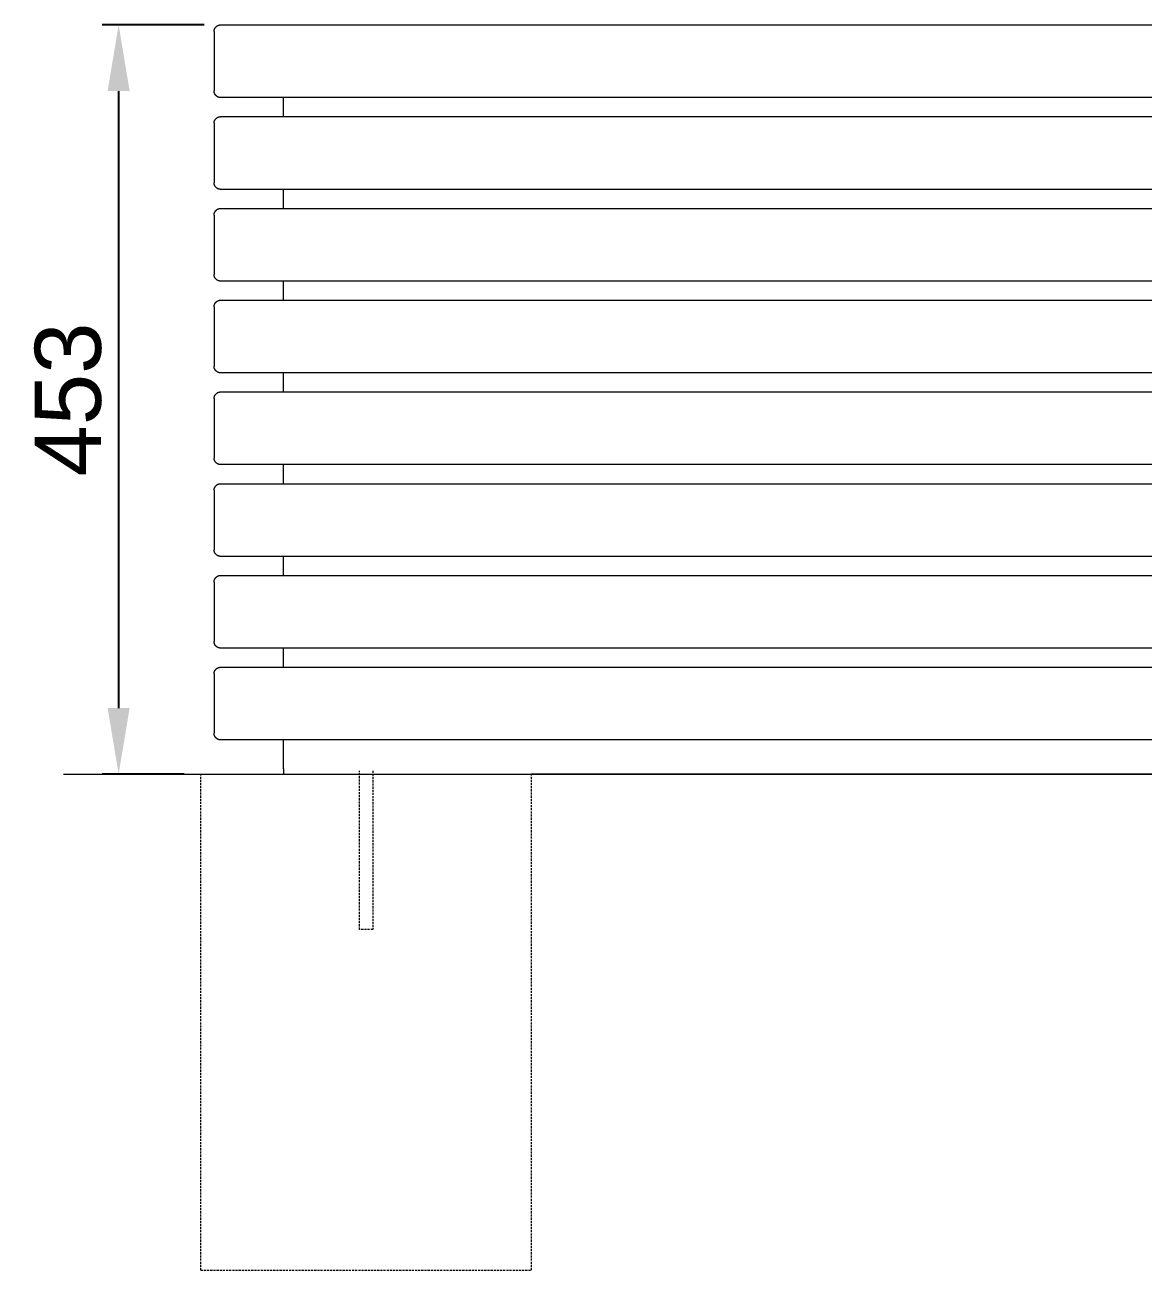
# Model space of a CAD drawing. Header units: millimetres. Extents: x -119 to 3638, y -51 to 1798.
# Drawn here: x -119 to 557, y 1028 to 1781 of the extents above; entities that cross this region are included whole.
import ezdxf

# ---------------------------------------------------------------- set-up
doc = ezdxf.new("R2010")
doc.units = ezdxf.units.MM
doc.linetypes.add('HIDDEN', pattern=[1.905, 1.27, -0.635])
for name, color, linetype, lineweight in [('ZANO_R', 7, 'Continuous', 0), ('ZANO_R_przerywana', 7, 'HIDDEN', 0), ('ZANO_W', 1, 'Continuous', 0)]:
    doc.layers.add(name, color=color, linetype=linetype, lineweight=lineweight)
doc.styles.add('Arial', font='arial.ttf')
doc.styles.get("Standard").update_dxf_attribs({"font": 'ARIALUNI.TTF'})
doc.dimstyles.new('pl i ang', dxfattribs={"dimtxt": 50, "dimasz": 50, "dimexe": 1.25, "dimexo": 0.625, "dimgap": 10, "dimtad": 1, "dimtoh": 1, "dimtxsty": 'Standard', "dimcen": 2.5, "dimclrd": 1, "dimclre": 1, "dimclrt": 1, "dimadec": 0, "dimazin": 0, "dimtfac": 1, "dimtmove": 0, "dimatfit": 3, "dimfxl": 1, "dimarcsym": 1})

# ---------------------------------------------------------------- blocks, each defined once
blk = doc.blocks.new('*D387')
at = {"layer": 'ZANO_W', "color": 1, "lineweight": -2}
for p, q in [((-10.79, 1781.13), (-72.51, 1781.13)), ((-62.51, 1741.13), (-62.51, 1367.93)), ((-22.79, 1327.93), (-72.51, 1327.93))]:
    blk.add_line(p, q, dxfattribs=at)
at = {"layer": 'ZANO_W', "color": 1}
for points in [[(-55.84, 1741.13), (-69.17, 1741.13), (-62.51, 1781.13)], [(-69.17, 1367.93), (-55.84, 1367.93), (-62.51, 1327.93)]]:
    blk.add_solid(points, dxfattribs=at)
at = {"layer": 'ZANO_W', "color": 1, "insert": (-92.94, 1554.53), "char_height": 40, "attachment_point": 5, "rotation": 90, "style": 'Arial'}
blk.add_mtext('453', dxfattribs=at)

msp = doc.modelspace()

# ---------------------------------------------------------------- linework, layer by layer
at = {"layer": 'ZANO_R'}
for p, q in [((-4.77, 1777.54), (-4.75, 1777.67)), ((-4.75, 1777.67), (-4.73, 1777.81)), ((-4.73, 1777.81), (-4.71, 1777.94)), ((-4.71, 1777.94), (-4.68, 1778.08)), ((-4.68, 1778.08), (-4.64, 1778.21)), ((-4.64, 1778.21), (-4.6, 1778.34)), ((-4.6, 1778.34), (-4.56, 1778.47)), ((-4.56, 1778.47), (-4.51, 1778.6)), ((-4.51, 1778.6), (-4.46, 1778.72)), ((-4.46, 1778.72), (-4.4, 1778.85)), ((-4.4, 1778.85), (-4.34, 1778.97)), ((-4.34, 1778.97), (-4.28, 1779.09)), ((-4.28, 1779.09), (-4.21, 1779.21)), ((-4.21, 1779.21), (-4.13, 1779.32)), ((-4.13, 1779.32), (-4.06, 1779.44)), ((-4.06, 1779.44), (-3.98, 1779.55)), ((-3.98, 1779.55), (-3.89, 1779.65)), ((-3.89, 1779.65), (-3.8, 1779.76)), ((-3.8, 1779.76), (-3.71, 1779.86)), ((-3.71, 1779.86), (-3.62, 1779.96)), ((-3.62, 1779.96), (-3.52, 1780.05)), ((-3.52, 1780.05), (-3.42, 1780.14)), ((-3.42, 1780.14), (-3.31, 1780.23)), ((-3.31, 1780.23), (-3.21, 1780.32)), ((-3.21, 1780.32), (-3.1, 1780.4)), ((-3.1, 1780.4), (-2.98, 1780.47)), ((-2.98, 1780.47), (-2.87, 1780.55)), ((-2.87, 1780.55), (-2.75, 1780.62)), ((-2.75, 1780.62), (-2.63, 1780.68)), ((-2.63, 1780.68), (-2.51, 1780.74)), ((-2.51, 1780.74), (-2.38, 1780.8)), ((-2.38, 1780.8), (-2.26, 1780.85)), ((-2.26, 1780.85), (-2.13, 1780.9)), ((-2.13, 1780.9), (-2, 1780.94)), ((-2, 1780.94), (-1.87, 1780.98)), ((-1.87, 1780.98), (-1.74, 1781.02)), ((-1.74, 1781.02), (-1.6, 1781.05)), ((-1.6, 1781.05), (-1.47, 1781.07)), ((-1.47, 1781.07), (-1.33, 1781.09)), ((-1.33, 1781.09), (-1.2, 1781.11)), ((-1.2, 1781.11), (-1.06, 1781.12)), ((-1.06, 1781.12), (-0.93, 1781.13)), ((-0.93, 1781.13), (-0.79, 1781.13)), ((-0.79, 1781.13), (991.21, 1781.13)), ((-4.79, 1777.27), (-4.78, 1777.4)), ((-4.79, 1777.13), (-4.79, 1777.27)), ((-4.79, 1777.13), (-4.79, 1772.88)), ((-4.79, 1772.88), (-4.79, 1741.16)), ((-4.78, 1777.4), (-4.77, 1777.54)), ((-4.79, 1741.02), (-4.79, 1741.16)), ((-4.78, 1740.89), (-4.79, 1741.02)), ((-4.77, 1740.75), (-4.78, 1740.89)), ((-4.75, 1740.62), (-4.77, 1740.75)), ((-4.73, 1740.48), (-4.75, 1740.62)), ((-4.71, 1740.35), (-4.73, 1740.48)), ((-4.68, 1740.21), (-4.71, 1740.35)), ((-4.64, 1740.08), (-4.68, 1740.21)), ((-4.6, 1739.95), (-4.64, 1740.08)), ((-4.56, 1739.82), (-4.6, 1739.95)), ((-4.51, 1739.69), (-4.56, 1739.82)), ((-4.46, 1739.57), (-4.51, 1739.69)), ((-4.4, 1739.44), (-4.46, 1739.57)), ((-4.34, 1739.32), (-4.4, 1739.44)), ((-4.28, 1739.2), (-4.34, 1739.32)), ((-4.21, 1739.08), (-4.28, 1739.2)), ((-4.13, 1738.97), (-4.21, 1739.08)), ((-4.06, 1738.85), (-4.13, 1738.97)), ((-3.98, 1738.74), (-4.06, 1738.85)), ((-3.89, 1738.64), (-3.98, 1738.74)), ((-3.8, 1738.53), (-3.89, 1738.64)), ((-3.71, 1738.43), (-3.8, 1738.53)), ((-3.62, 1738.33), (-3.71, 1738.43)), ((-3.52, 1738.24), (-3.62, 1738.33)), ((-3.42, 1738.14), (-3.52, 1738.24)), ((-3.31, 1738.06), (-3.42, 1738.14)), ((-3.21, 1737.97), (-3.31, 1738.06)), ((-3.1, 1737.89), (-3.21, 1737.97)), ((-2.98, 1737.82), (-3.1, 1737.89)), ((-2.87, 1737.74), (-2.98, 1737.82)), ((-2.75, 1737.67), (-2.87, 1737.74)), ((-2.63, 1737.61), (-2.75, 1737.67)), ((-2.51, 1737.55), (-2.63, 1737.61)), ((-2.38, 1737.49), (-2.51, 1737.55)), ((-2.26, 1737.44), (-2.38, 1737.49)), ((-2.13, 1737.39), (-2.26, 1737.44)), ((-2, 1737.35), (-2.13, 1737.39)), ((-1.87, 1737.31), (-2, 1737.35)), ((-1.74, 1737.27), (-1.87, 1737.31)), ((-1.6, 1737.24), (-1.74, 1737.27)), ((-1.47, 1737.22), (-1.6, 1737.24)), ((-1.33, 1737.2), (-1.47, 1737.22)), ((-1.2, 1737.18), (-1.33, 1737.2)), ((-1.06, 1737.17), (-1.2, 1737.18)), ((-0.93, 1737.16), (-1.06, 1737.17)), ((-0.79, 1737.16), (-0.93, 1737.16)), ((991.21, 1737.16), (-0.79, 1737.16)), ((37.21, 1725.63), (37.21, 1737.16)), ((-3.21, 1724.81), (-3.1, 1724.9)), ((-3.1, 1724.9), (-2.98, 1724.97)), ((-2.98, 1724.97), (-2.87, 1725.04)), ((-2.87, 1725.04), (-2.75, 1725.11)), ((-2.75, 1725.11), (-2.63, 1725.18)), ((-2.63, 1725.18), (-2.51, 1725.24)), ((-2.51, 1725.24), (-2.38, 1725.3)), ((-2.38, 1725.3), (-2.26, 1725.35)), ((-2.26, 1725.35), (-2.13, 1725.4)), ((-2.13, 1725.4), (-2, 1725.44)), ((-2, 1725.44), (-1.87, 1725.48)), ((-1.87, 1725.48), (-1.74, 1725.51)), ((-1.74, 1725.51), (-1.6, 1725.54)), ((-1.6, 1725.54), (-1.47, 1725.57)), ((-1.47, 1725.57), (-1.33, 1725.59)), ((-1.33, 1725.59), (-1.2, 1725.61)), ((-1.2, 1725.61), (-1.06, 1725.62)), ((-1.06, 1725.62), (-0.93, 1725.62)), ((-0.93, 1725.62), (-0.79, 1725.63)), ((-0.79, 1725.63), (991.21, 1725.63)), ((-4.79, 1721.76), (-4.78, 1721.9)), ((-4.79, 1721.63), (-4.79, 1721.76)), ((-4.79, 1721.63), (-4.79, 1717.37)), ((-4.79, 1717.37), (-4.79, 1685.66)), ((-4.78, 1721.9), (-4.77, 1722.04)), ((-4.77, 1722.04), (-4.75, 1722.17)), ((-4.75, 1722.17), (-4.73, 1722.31)), ((-4.73, 1722.31), (-4.71, 1722.44)), ((-4.71, 1722.44), (-4.68, 1722.57)), ((-4.68, 1722.57), (-4.64, 1722.71)), ((-4.64, 1722.71), (-4.6, 1722.84)), ((-4.6, 1722.84), (-4.56, 1722.97)), ((-4.56, 1722.97), (-4.51, 1723.09)), ((-4.51, 1723.09), (-4.46, 1723.22)), ((-4.46, 1723.22), (-4.4, 1723.35)), ((-4.4, 1723.35), (-4.34, 1723.47)), ((-4.34, 1723.47), (-4.28, 1723.59)), ((-4.28, 1723.59), (-4.21, 1723.71)), ((-4.21, 1723.71), (-4.13, 1723.82)), ((-4.13, 1723.82), (-4.06, 1723.93)), ((-4.06, 1723.93), (-3.98, 1724.04)), ((-3.98, 1724.04), (-3.89, 1724.15)), ((-3.89, 1724.15), (-3.8, 1724.26)), ((-3.8, 1724.26), (-3.71, 1724.36)), ((-3.71, 1724.36), (-3.62, 1724.46)), ((-3.62, 1724.46), (-3.52, 1724.55)), ((-3.52, 1724.55), (-3.42, 1724.64)), ((-3.42, 1724.64), (-3.31, 1724.73)), ((-3.31, 1724.73), (-3.21, 1724.81)), ((-4.79, 1685.52), (-4.79, 1685.66)), ((-4.78, 1685.38), (-4.79, 1685.52)), ((-4.77, 1685.25), (-4.78, 1685.38)), ((-4.75, 1685.11), (-4.77, 1685.25)), ((-4.73, 1684.98), (-4.75, 1685.11)), ((-4.71, 1684.84), (-4.73, 1684.98)), ((-4.68, 1684.71), (-4.71, 1684.84)), ((-4.64, 1684.58), (-4.68, 1684.71)), ((-4.6, 1684.45), (-4.64, 1684.58)), ((-4.56, 1684.32), (-4.6, 1684.45)), ((-4.51, 1684.19), (-4.56, 1684.32)), ((-4.46, 1684.06), (-4.51, 1684.19)), ((-4.4, 1683.94), (-4.46, 1684.06)), ((-4.34, 1683.82), (-4.4, 1683.94)), ((-4.28, 1683.7), (-4.34, 1683.82)), ((-4.21, 1683.58), (-4.28, 1683.7)), ((-4.13, 1683.46), (-4.21, 1683.58)), ((-4.06, 1683.35), (-4.13, 1683.46)), ((-3.98, 1683.24), (-4.06, 1683.35)), ((-3.89, 1683.13), (-3.98, 1683.24)), ((-3.8, 1683.03), (-3.89, 1683.13)), ((-3.71, 1682.93), (-3.8, 1683.03)), ((-3.62, 1682.83), (-3.71, 1682.93)), ((-3.52, 1682.73), (-3.62, 1682.83)), ((-3.42, 1682.64), (-3.52, 1682.73)), ((-3.31, 1682.55), (-3.42, 1682.64)), ((-3.21, 1682.47), (-3.31, 1682.55)), ((-3.1, 1682.39), (-3.21, 1682.47)), ((-2.98, 1682.31), (-3.1, 1682.39)), ((-2.87, 1682.24), (-2.98, 1682.31)), ((-2.75, 1682.17), (-2.87, 1682.24)), ((-2.63, 1682.11), (-2.75, 1682.17)), ((-2.51, 1682.04), (-2.63, 1682.11)), ((-2.38, 1681.99), (-2.51, 1682.04)), ((-2.26, 1681.94), (-2.38, 1681.99)), ((-2.13, 1681.89), (-2.26, 1681.94)), ((-2, 1681.84), (-2.13, 1681.89)), ((-1.87, 1681.81), (-2, 1681.84)), ((-1.74, 1681.77), (-1.87, 1681.81)), ((-1.6, 1681.74), (-1.74, 1681.77)), ((-1.47, 1681.72), (-1.6, 1681.74)), ((-1.33, 1681.69), (-1.47, 1681.72)), ((-1.2, 1681.68), (-1.33, 1681.69)), ((-1.06, 1681.67), (-1.2, 1681.68)), ((-0.93, 1681.66), (-1.06, 1681.67)), ((-0.79, 1681.66), (-0.93, 1681.66)), ((991.21, 1681.66), (-0.79, 1681.66)), ((37.21, 1670.12), (37.21, 1681.66)), ((-4.79, 1666.26), (-4.78, 1666.4)), ((-4.79, 1666.12), (-4.79, 1666.26)), ((-4.79, 1666.12), (-4.79, 1661.87)), ((-4.78, 1666.4), (-4.77, 1666.53)), ((-4.77, 1666.53), (-4.75, 1666.67)), ((-4.75, 1666.67), (-4.73, 1666.8)), ((-4.73, 1666.8), (-4.71, 1666.94)), ((-4.71, 1666.94), (-4.68, 1667.07)), ((-4.68, 1667.07), (-4.64, 1667.2)), ((-4.64, 1667.2), (-4.6, 1667.33)), ((-4.6, 1667.33), (-4.56, 1667.46)), ((-4.56, 1667.46), (-4.51, 1667.59)), ((-4.51, 1667.59), (-4.46, 1667.72)), ((-4.46, 1667.72), (-4.4, 1667.84)), ((-4.4, 1667.84), (-4.34, 1667.96)), ((-4.34, 1667.96), (-4.28, 1668.08)), ((-4.28, 1668.08), (-4.21, 1668.2)), ((-4.21, 1668.2), (-4.13, 1668.32)), ((-4.13, 1668.32), (-4.06, 1668.43)), ((-4.06, 1668.43), (-3.98, 1668.54)), ((-3.98, 1668.54), (-3.89, 1668.65)), ((-3.89, 1668.65), (-3.8, 1668.75)), ((-3.8, 1668.75), (-3.71, 1668.85)), ((-3.71, 1668.85), (-3.62, 1668.95)), ((-3.62, 1668.95), (-3.52, 1669.05)), ((-3.52, 1669.05), (-3.42, 1669.14)), ((-3.42, 1669.14), (-3.31, 1669.23)), ((-3.31, 1669.23), (-3.21, 1669.31)), ((-3.21, 1669.31), (-3.1, 1669.39)), ((-3.1, 1669.39), (-2.98, 1669.47)), ((-2.98, 1669.47), (-2.87, 1669.54)), ((-2.87, 1669.54), (-2.75, 1669.61)), ((-2.75, 1669.61), (-2.63, 1669.68)), ((-2.63, 1669.68), (-2.51, 1669.74)), ((-2.51, 1669.74), (-2.38, 1669.79)), ((-2.38, 1669.79), (-2.26, 1669.85)), ((-2.26, 1669.85), (-2.13, 1669.89)), ((-2.13, 1669.89), (-2, 1669.94)), ((-2, 1669.94), (-1.87, 1669.98)), ((-1.87, 1669.98), (-1.74, 1670.01)), ((-1.74, 1670.01), (-1.6, 1670.04)), ((-1.6, 1670.04), (-1.47, 1670.07)), ((-1.47, 1670.07), (-1.33, 1670.09)), ((-1.33, 1670.09), (-1.2, 1670.1)), ((-1.2, 1670.1), (-1.06, 1670.12)), ((-1.06, 1670.12), (-0.93, 1670.12)), ((-0.93, 1670.12), (-0.79, 1670.12)), ((-0.79, 1670.12), (991.21, 1670.12)), ((-4.79, 1661.87), (-4.79, 1630.15)), ((-4.79, 1630.02), (-4.79, 1630.15)), ((-4.78, 1629.88), (-4.79, 1630.02)), ((-4.77, 1629.75), (-4.78, 1629.88)), ((-4.75, 1629.61), (-4.77, 1629.75)), ((-4.73, 1629.47), (-4.75, 1629.61)), ((-4.71, 1629.34), (-4.73, 1629.47)), ((-4.68, 1629.21), (-4.71, 1629.34)), ((-4.64, 1629.07), (-4.68, 1629.21)), ((-4.6, 1628.94), (-4.64, 1629.07)), ((-4.56, 1628.81), (-4.6, 1628.94)), ((-4.51, 1628.69), (-4.56, 1628.81)), ((-4.46, 1628.56), (-4.51, 1628.69)), ((-4.4, 1628.44), (-4.46, 1628.56)), ((-4.34, 1628.31), (-4.4, 1628.44)), ((-4.28, 1628.19), (-4.34, 1628.31)), ((-4.21, 1628.08), (-4.28, 1628.19)), ((-4.13, 1627.96), (-4.21, 1628.08)), ((-4.06, 1627.85), (-4.13, 1627.96)), ((-3.98, 1627.74), (-4.06, 1627.85)), ((-3.89, 1627.63), (-3.98, 1627.74)), ((-3.8, 1627.53), (-3.89, 1627.63)), ((-3.71, 1627.42), (-3.8, 1627.53)), ((-3.62, 1627.33), (-3.71, 1627.42)), ((-3.52, 1627.23), (-3.62, 1627.33)), ((-3.42, 1627.14), (-3.52, 1627.23)), ((-3.31, 1627.05), (-3.42, 1627.14)), ((-3.21, 1626.97), (-3.31, 1627.05)), ((-3.1, 1626.89), (-3.21, 1626.97)), ((-2.98, 1626.81), (-3.1, 1626.89)), ((-2.87, 1626.74), (-2.98, 1626.81)), ((-2.75, 1626.67), (-2.87, 1626.74)), ((-2.63, 1626.6), (-2.75, 1626.67)), ((-2.51, 1626.54), (-2.63, 1626.6)), ((-2.38, 1626.49), (-2.51, 1626.54)), ((-2.26, 1626.43), (-2.38, 1626.49)), ((-2.13, 1626.39), (-2.26, 1626.43)), ((-2, 1626.34), (-2.13, 1626.39)), ((-1.87, 1626.3), (-2, 1626.34)), ((-1.74, 1626.27), (-1.87, 1626.3)), ((-1.6, 1626.24), (-1.74, 1626.27)), ((-1.47, 1626.21), (-1.6, 1626.24)), ((-1.33, 1626.19), (-1.47, 1626.21)), ((-1.2, 1626.18), (-1.33, 1626.19)), ((-1.06, 1626.16), (-1.2, 1626.18)), ((-0.93, 1626.16), (-1.06, 1626.16)), ((-0.79, 1626.15), (-0.93, 1626.16)), ((991.21, 1626.15), (-0.79, 1626.15)), ((37.21, 1614.62), (37.21, 1626.15)), ((-4.6, 1611.83), (-4.56, 1611.96)), ((-4.56, 1611.96), (-4.51, 1612.09)), ((-4.51, 1612.09), (-4.46, 1612.22)), ((-4.46, 1612.22), (-4.4, 1612.34)), ((-4.4, 1612.34), (-4.34, 1612.46)), ((-4.34, 1612.46), (-4.28, 1612.58)), ((-4.28, 1612.58), (-4.21, 1612.7)), ((-4.21, 1612.7), (-4.13, 1612.82)), ((-4.13, 1612.82), (-4.06, 1612.93)), ((-4.06, 1612.93), (-3.98, 1613.04)), ((-3.98, 1613.04), (-3.89, 1613.15)), ((-3.89, 1613.15), (-3.8, 1613.25)), ((-3.8, 1613.25), (-3.71, 1613.35)), ((-3.71, 1613.35), (-3.62, 1613.45)), ((-3.62, 1613.45), (-3.52, 1613.54)), ((-3.52, 1613.54), (-3.42, 1613.64)), ((-3.42, 1613.64), (-3.31, 1613.72)), ((-3.31, 1613.72), (-3.21, 1613.81)), ((-3.21, 1613.81), (-3.1, 1613.89)), ((-3.1, 1613.89), (-2.98, 1613.97)), ((-2.98, 1613.97), (-2.87, 1614.04)), ((-2.87, 1614.04), (-2.75, 1614.11)), ((-2.75, 1614.11), (-2.63, 1614.17)), ((-2.63, 1614.17), (-2.51, 1614.23)), ((-2.51, 1614.23), (-2.38, 1614.29)), ((-2.38, 1614.29), (-2.26, 1614.34)), ((-2.26, 1614.34), (-2.13, 1614.39)), ((-2.13, 1614.39), (-2, 1614.43)), ((-2, 1614.43), (-1.87, 1614.47)), ((-1.87, 1614.47), (-1.74, 1614.51)), ((-1.74, 1614.51), (-1.6, 1614.54)), ((-1.6, 1614.54), (-1.47, 1614.56)), ((-1.47, 1614.56), (-1.33, 1614.58)), ((-1.33, 1614.58), (-1.2, 1614.6)), ((-1.2, 1614.6), (-1.06, 1614.61)), ((-1.06, 1614.61), (-0.93, 1614.62)), ((-0.93, 1614.62), (-0.79, 1614.62)), ((-0.79, 1614.62), (991.21, 1614.62)), ((-4.79, 1610.76), (-4.78, 1610.89)), ((-4.79, 1610.62), (-4.79, 1610.76)), ((-4.79, 1610.62), (-4.79, 1606.37)), ((-4.79, 1606.37), (-4.79, 1574.65)), ((-4.78, 1610.89), (-4.77, 1611.03)), ((-4.77, 1611.03), (-4.75, 1611.17)), ((-4.75, 1611.17), (-4.73, 1611.3)), ((-4.73, 1611.3), (-4.71, 1611.44)), ((-4.71, 1611.44), (-4.68, 1611.57)), ((-4.68, 1611.57), (-4.64, 1611.7)), ((-4.64, 1611.7), (-4.6, 1611.83)), ((-4.79, 1574.51), (-4.79, 1574.65)), ((-4.78, 1574.38), (-4.79, 1574.51)), ((-4.77, 1574.24), (-4.78, 1574.38)), ((-4.75, 1574.11), (-4.77, 1574.24)), ((-4.73, 1573.97), (-4.75, 1574.11)), ((-4.71, 1573.84), (-4.73, 1573.97)), ((-4.68, 1573.7), (-4.71, 1573.84)), ((-4.64, 1573.57), (-4.68, 1573.7)), ((-4.6, 1573.44), (-4.64, 1573.57)), ((-4.56, 1573.31), (-4.6, 1573.44)), ((-4.51, 1573.18), (-4.56, 1573.31)), ((-4.46, 1573.06), (-4.51, 1573.18)), ((-4.4, 1572.93), (-4.46, 1573.06)), ((-4.34, 1572.81), (-4.4, 1572.93)), ((-4.28, 1572.69), (-4.34, 1572.81)), ((-4.21, 1572.57), (-4.28, 1572.69)), ((-4.13, 1572.46), (-4.21, 1572.57)), ((-4.06, 1572.34), (-4.13, 1572.46)), ((-3.98, 1572.23), (-4.06, 1572.34)), ((-3.89, 1572.13), (-3.98, 1572.23)), ((-3.8, 1572.02), (-3.89, 1572.13)), ((-3.71, 1571.92), (-3.8, 1572.02)), ((-3.62, 1571.82), (-3.71, 1571.92)), ((-3.52, 1571.73), (-3.62, 1571.82)), ((-3.42, 1571.64), (-3.52, 1571.73)), ((-3.31, 1571.55), (-3.42, 1571.64)), ((-3.21, 1571.46), (-3.31, 1571.55)), ((-3.1, 1571.38), (-3.21, 1571.46)), ((-2.98, 1571.31), (-3.1, 1571.38)), ((-2.87, 1571.23), (-2.98, 1571.31)), ((-2.75, 1571.16), (-2.87, 1571.23)), ((-2.63, 1571.1), (-2.75, 1571.16)), ((-2.51, 1571.04), (-2.63, 1571.1)), ((-2.38, 1570.98), (-2.51, 1571.04)), ((-2.26, 1570.93), (-2.38, 1570.98)), ((-2.13, 1570.88), (-2.26, 1570.93)), ((-2, 1570.84), (-2.13, 1570.88)), ((-1.87, 1570.8), (-2, 1570.84)), ((-1.74, 1570.76), (-1.87, 1570.8)), ((-1.6, 1570.73), (-1.74, 1570.76)), ((-1.47, 1570.71), (-1.6, 1570.73)), ((-1.33, 1570.69), (-1.47, 1570.71)), ((-1.2, 1570.67), (-1.33, 1570.69)), ((-1.06, 1570.66), (-1.2, 1570.67)), ((-0.93, 1570.65), (-1.06, 1570.66)), ((-0.79, 1570.65), (-0.93, 1570.65)), ((991.21, 1570.65), (-0.79, 1570.65)), ((37.21, 1559.12), (37.21, 1570.65)), ((-4.79, 1555.26), (-4.78, 1555.39)), ((-4.79, 1555.12), (-4.79, 1555.26)), ((-4.79, 1555.12), (-4.79, 1550.86)), ((-4.78, 1555.39), (-4.77, 1555.53)), ((-4.77, 1555.53), (-4.75, 1555.66)), ((-4.75, 1555.66), (-4.73, 1555.8)), ((-4.73, 1555.8), (-4.71, 1555.93)), ((-4.71, 1555.93), (-4.68, 1556.07)), ((-4.68, 1556.07), (-4.64, 1556.2)), ((-4.64, 1556.2), (-4.6, 1556.33)), ((-4.6, 1556.33), (-4.56, 1556.46)), ((-4.56, 1556.46), (-4.51, 1556.59)), ((-4.51, 1556.59), (-4.46, 1556.71)), ((-4.46, 1556.71), (-4.4, 1556.84)), ((-4.4, 1556.84), (-4.34, 1556.96)), ((-4.34, 1556.96), (-4.28, 1557.08)), ((-4.28, 1557.08), (-4.21, 1557.2)), ((-4.21, 1557.2), (-4.13, 1557.31)), ((-4.13, 1557.31), (-4.06, 1557.43)), ((-4.06, 1557.43), (-3.98, 1557.54)), ((-3.98, 1557.54), (-3.89, 1557.64)), ((-3.89, 1557.64), (-3.8, 1557.75)), ((-3.8, 1557.75), (-3.71, 1557.85)), ((-3.71, 1557.85), (-3.62, 1557.95)), ((-3.62, 1557.95), (-3.52, 1558.04)), ((-3.52, 1558.04), (-3.42, 1558.13)), ((-3.42, 1558.13), (-3.31, 1558.22)), ((-3.31, 1558.22), (-3.21, 1558.31)), ((-3.21, 1558.31), (-3.1, 1558.39)), ((-3.1, 1558.39), (-2.98, 1558.46)), ((-2.98, 1558.46), (-2.87, 1558.54)), ((-2.87, 1558.54), (-2.75, 1558.61)), ((-2.75, 1558.61), (-2.63, 1558.67)), ((-2.63, 1558.67), (-2.51, 1558.73)), ((-2.51, 1558.73), (-2.38, 1558.79)), ((-2.38, 1558.79), (-2.26, 1558.84)), ((-2.26, 1558.84), (-2.13, 1558.89)), ((-2.13, 1558.89), (-2, 1558.93)), ((-2, 1558.93), (-1.87, 1558.97)), ((-1.87, 1558.97), (-1.74, 1559)), ((-1.74, 1559), (-1.6, 1559.03)), ((-1.6, 1559.03), (-1.47, 1559.06)), ((-1.47, 1559.06), (-1.33, 1559.08)), ((-1.33, 1559.08), (-1.2, 1559.1)), ((-1.2, 1559.1), (-1.06, 1559.11)), ((-1.06, 1559.11), (-0.93, 1559.12)), ((-0.93, 1559.12), (-0.79, 1559.12)), ((-0.79, 1559.12), (991.21, 1559.12)), ((-4.79, 1550.86), (-4.79, 1519.15)), ((-4.79, 1519.01), (-4.79, 1519.15)), ((-4.78, 1518.88), (-4.79, 1519.01)), ((-4.77, 1518.74), (-4.78, 1518.88)), ((-4.75, 1518.6), (-4.77, 1518.74)), ((-4.73, 1518.47), (-4.75, 1518.6)), ((-4.71, 1518.33), (-4.73, 1518.47)), ((-4.68, 1518.2), (-4.71, 1518.33)), ((-4.64, 1518.07), (-4.68, 1518.2)), ((-4.6, 1517.94), (-4.64, 1518.07)), ((-4.56, 1517.81), (-4.6, 1517.94)), ((-4.51, 1517.68), (-4.56, 1517.81)), ((-4.46, 1517.55), (-4.51, 1517.68)), ((-4.4, 1517.43), (-4.46, 1517.55)), ((-4.34, 1517.31), (-4.4, 1517.43)), ((-4.28, 1517.19), (-4.34, 1517.31)), ((-4.21, 1517.07), (-4.28, 1517.19)), ((-4.13, 1516.95), (-4.21, 1517.07)), ((-4.06, 1516.84), (-4.13, 1516.95)), ((-3.98, 1516.73), (-4.06, 1516.84)), ((-3.89, 1516.62), (-3.98, 1516.73)), ((-3.8, 1516.52), (-3.89, 1516.62)), ((-3.71, 1516.42), (-3.8, 1516.52)), ((-3.62, 1516.32), (-3.71, 1516.42)), ((-3.52, 1516.22), (-3.62, 1516.32)), ((-3.42, 1516.13), (-3.52, 1516.22)), ((-3.31, 1516.05), (-3.42, 1516.13)), ((-3.21, 1515.96), (-3.31, 1516.05)), ((-3.1, 1515.88), (-3.21, 1515.96)), ((-2.98, 1515.8), (-3.1, 1515.88)), ((-2.87, 1515.73), (-2.98, 1515.8)), ((-2.75, 1515.66), (-2.87, 1515.73)), ((-2.63, 1515.6), (-2.75, 1515.66)), ((-2.51, 1515.54), (-2.63, 1515.6)), ((-2.38, 1515.48), (-2.51, 1515.54)), ((-2.26, 1515.43), (-2.38, 1515.48)), ((-2.13, 1515.38), (-2.26, 1515.43)), ((-2, 1515.34), (-2.13, 1515.38)), ((-1.87, 1515.3), (-2, 1515.34)), ((-1.74, 1515.26), (-1.87, 1515.3)), ((-1.6, 1515.23), (-1.74, 1515.26)), ((-1.47, 1515.21), (-1.6, 1515.23)), ((-1.33, 1515.19), (-1.47, 1515.21)), ((-1.2, 1515.17), (-1.33, 1515.19)), ((-1.06, 1515.16), (-1.2, 1515.17)), ((-0.93, 1515.15), (-1.06, 1515.16)), ((-0.79, 1515.15), (-0.93, 1515.15)), ((991.21, 1515.15), (-0.79, 1515.15)), ((37.21, 1503.62), (37.21, 1515.15)), ((-4.79, 1499.75), (-4.78, 1499.89)), ((-4.79, 1499.62), (-4.79, 1499.75)), ((-4.79, 1499.62), (-4.79, 1495.36)), ((-4.78, 1499.89), (-4.77, 1500.02)), ((-4.77, 1500.02), (-4.75, 1500.16)), ((-4.75, 1500.16), (-4.73, 1500.3)), ((-4.73, 1500.3), (-4.71, 1500.43)), ((-4.71, 1500.43), (-4.68, 1500.56)), ((-4.68, 1500.56), (-4.64, 1500.69)), ((-4.64, 1500.69), (-4.6, 1500.83)), ((-4.6, 1500.83), (-4.56, 1500.96)), ((-4.56, 1500.96), (-4.51, 1501.08)), ((-4.51, 1501.08), (-4.46, 1501.21)), ((-4.46, 1501.21), (-4.4, 1501.33)), ((-4.4, 1501.33), (-4.34, 1501.46)), ((-4.34, 1501.46), (-4.28, 1501.58)), ((-4.28, 1501.58), (-4.21, 1501.69)), ((-4.21, 1501.69), (-4.13, 1501.81)), ((-4.13, 1501.81), (-4.06, 1501.92)), ((-4.06, 1501.92), (-3.98, 1502.03)), ((-3.98, 1502.03), (-3.89, 1502.14)), ((-3.89, 1502.14), (-3.8, 1502.24)), ((-3.8, 1502.24), (-3.71, 1502.35)), ((-3.71, 1502.35), (-3.62, 1502.44)), ((-3.62, 1502.44), (-3.52, 1502.54)), ((-3.52, 1502.54), (-3.42, 1502.63)), ((-3.42, 1502.63), (-3.31, 1502.72)), ((-3.31, 1502.72), (-3.21, 1502.8)), ((-3.21, 1502.8), (-3.1, 1502.88)), ((-3.1, 1502.88), (-2.98, 1502.96)), ((-2.98, 1502.96), (-2.87, 1503.03)), ((-2.87, 1503.03), (-2.75, 1503.1)), ((-2.75, 1503.1), (-2.63, 1503.17)), ((-2.63, 1503.17), (-2.51, 1503.23)), ((-2.51, 1503.23), (-2.38, 1503.28)), ((-2.38, 1503.28), (-2.26, 1503.34)), ((-2.26, 1503.34), (-2.13, 1503.38)), ((-2.13, 1503.38), (-2, 1503.43)), ((-2, 1503.43), (-1.87, 1503.47)), ((-1.87, 1503.47), (-1.74, 1503.5)), ((-1.74, 1503.5), (-1.6, 1503.53)), ((-1.6, 1503.53), (-1.47, 1503.56)), ((-1.47, 1503.56), (-1.33, 1503.58)), ((-1.33, 1503.58), (-1.2, 1503.59)), ((-1.2, 1503.59), (-1.06, 1503.61)), ((-1.06, 1503.61), (-0.93, 1503.61)), ((-0.93, 1503.61), (-0.79, 1503.62)), ((-0.79, 1503.62), (991.21, 1503.62)), ((-4.79, 1495.36), (-4.79, 1463.65)), ((-4.79, 1463.51), (-4.79, 1463.65)), ((-4.78, 1463.37), (-4.79, 1463.51)), ((-4.77, 1463.24), (-4.78, 1463.37)), ((-4.75, 1463.1), (-4.77, 1463.24)), ((-4.73, 1462.97), (-4.75, 1463.1)), ((-4.71, 1462.83), (-4.73, 1462.97)), ((-4.68, 1462.7), (-4.71, 1462.83)), ((-4.64, 1462.57), (-4.68, 1462.7)), ((-4.6, 1462.44), (-4.64, 1462.57)), ((-4.56, 1462.31), (-4.6, 1462.44)), ((-4.51, 1462.18), (-4.56, 1462.31)), ((-4.46, 1462.05), (-4.51, 1462.18)), ((-4.4, 1461.93), (-4.46, 1462.05)), ((-4.34, 1461.81), (-4.4, 1461.93)), ((-4.28, 1461.68), (-4.34, 1461.81)), ((-4.21, 1461.57), (-4.28, 1461.68)), ((-4.13, 1461.45), (-4.21, 1461.57)), ((-4.06, 1461.34), (-4.13, 1461.45)), ((-3.98, 1461.23), (-4.06, 1461.34)), ((-3.89, 1461.12), (-3.98, 1461.23)), ((-3.8, 1461.02), (-3.89, 1461.12)), ((-3.71, 1460.92), (-3.8, 1461.02)), ((-3.62, 1460.82), (-3.71, 1460.92)), ((-3.52, 1460.72), (-3.62, 1460.82)), ((-3.42, 1460.63), (-3.52, 1460.72)), ((-3.31, 1460.54), (-3.42, 1460.63)), ((-3.21, 1460.46), (-3.31, 1460.54)), ((-3.1, 1460.38), (-3.21, 1460.46)), ((-2.98, 1460.3), (-3.1, 1460.38)), ((-2.87, 1460.23), (-2.98, 1460.3)), ((-2.75, 1460.16), (-2.87, 1460.23)), ((-2.63, 1460.09), (-2.75, 1460.16)), ((-2.51, 1460.03), (-2.63, 1460.09)), ((-2.38, 1459.98), (-2.51, 1460.03)), ((-2.26, 1459.92), (-2.38, 1459.98)), ((-2.13, 1459.88), (-2.26, 1459.92)), ((-2, 1459.83), (-2.13, 1459.88)), ((-1.87, 1459.79), (-2, 1459.83)), ((-1.74, 1459.76), (-1.87, 1459.79)), ((-1.6, 1459.73), (-1.74, 1459.76)), ((-1.47, 1459.7), (-1.6, 1459.73)), ((-1.33, 1459.68), (-1.47, 1459.7)), ((-1.2, 1459.67), (-1.33, 1459.68)), ((-1.06, 1459.65), (-1.2, 1459.67)), ((-0.93, 1459.65), (-1.06, 1459.65)), ((-0.79, 1459.65), (-0.93, 1459.65)), ((991.21, 1459.65), (-0.79, 1459.65)), ((37.21, 1448.11), (37.21, 1459.65)), ((-4.28, 1446.07), (-4.21, 1446.19)), ((-4.21, 1446.19), (-4.13, 1446.31)), ((-4.13, 1446.31), (-4.06, 1446.42)), ((-4.06, 1446.42), (-3.98, 1446.53)), ((-3.98, 1446.53), (-3.89, 1446.64)), ((-3.89, 1446.64), (-3.8, 1446.74)), ((-3.8, 1446.74), (-3.71, 1446.84)), ((-3.71, 1446.84), (-3.62, 1446.94)), ((-3.62, 1446.94), (-3.52, 1447.04)), ((-3.52, 1447.04), (-3.42, 1447.13)), ((-3.42, 1447.13), (-3.31, 1447.22)), ((-3.31, 1447.22), (-3.21, 1447.3)), ((-3.21, 1447.3), (-3.1, 1447.38)), ((-3.1, 1447.38), (-2.98, 1447.46)), ((-2.98, 1447.46), (-2.87, 1447.53)), ((-2.87, 1447.53), (-2.75, 1447.6)), ((-2.75, 1447.6), (-2.63, 1447.66)), ((-2.63, 1447.66), (-2.51, 1447.73)), ((-2.51, 1447.73), (-2.38, 1447.78)), ((-2.38, 1447.78), (-2.26, 1447.83)), ((-2.26, 1447.83), (-2.13, 1447.88)), ((-2.13, 1447.88), (-2, 1447.93)), ((-2, 1447.93), (-1.87, 1447.96)), ((-1.87, 1447.96), (-1.74, 1448)), ((-1.74, 1448), (-1.6, 1448.03)), ((-1.6, 1448.03), (-1.47, 1448.05)), ((-1.47, 1448.05), (-1.33, 1448.08)), ((-1.33, 1448.08), (-1.2, 1448.09)), ((-1.2, 1448.09), (-1.06, 1448.1)), ((-1.06, 1448.1), (-0.93, 1448.11)), ((-0.93, 1448.11), (-0.79, 1448.11)), ((-0.79, 1448.11), (991.21, 1448.11)), ((-4.79, 1444.25), (-4.78, 1444.39)), ((-4.79, 1444.11), (-4.79, 1444.25)), ((-4.79, 1444.11), (-4.79, 1439.86)), ((-4.79, 1439.86), (-4.79, 1408.14)), ((-4.78, 1444.39), (-4.77, 1444.52)), ((-4.77, 1444.52), (-4.75, 1444.66)), ((-4.75, 1444.66), (-4.73, 1444.79)), ((-4.73, 1444.79), (-4.71, 1444.93)), ((-4.71, 1444.93), (-4.68, 1445.06)), ((-4.68, 1445.06), (-4.64, 1445.19)), ((-4.64, 1445.19), (-4.6, 1445.32)), ((-4.6, 1445.32), (-4.56, 1445.45)), ((-4.56, 1445.45), (-4.51, 1445.58)), ((-4.51, 1445.58), (-4.46, 1445.71)), ((-4.46, 1445.71), (-4.4, 1445.83)), ((-4.4, 1445.83), (-4.34, 1445.95)), ((-4.34, 1445.95), (-4.28, 1446.07)), ((-4.79, 1408.01), (-4.79, 1408.14)), ((-4.78, 1407.87), (-4.79, 1408.01)), ((-4.77, 1407.73), (-4.78, 1407.87)), ((-4.75, 1407.6), (-4.77, 1407.73)), ((-4.73, 1407.46), (-4.75, 1407.6)), ((-4.71, 1407.33), (-4.73, 1407.46)), ((-4.68, 1407.2), (-4.71, 1407.33)), ((-4.64, 1407.06), (-4.68, 1407.2)), ((-4.6, 1406.93), (-4.64, 1407.06)), ((-4.56, 1406.8), (-4.6, 1406.93)), ((-4.51, 1406.68), (-4.56, 1406.8)), ((-4.46, 1406.55), (-4.51, 1406.68)), ((-4.4, 1406.42), (-4.46, 1406.55)), ((-4.34, 1406.3), (-4.4, 1406.42)), ((-4.28, 1406.18), (-4.34, 1406.3)), ((-4.21, 1406.06), (-4.28, 1406.18)), ((-4.13, 1405.95), (-4.21, 1406.06)), ((-4.06, 1405.84), (-4.13, 1405.95)), ((-3.98, 1405.73), (-4.06, 1405.84)), ((-3.89, 1405.62), (-3.98, 1405.73)), ((-3.8, 1405.51), (-3.89, 1405.62)), ((-3.71, 1405.41), (-3.8, 1405.51)), ((-3.62, 1405.31), (-3.71, 1405.41)), ((-3.52, 1405.22), (-3.62, 1405.31)), ((-3.42, 1405.13), (-3.52, 1405.22)), ((-3.31, 1405.04), (-3.42, 1405.13)), ((-3.21, 1404.96), (-3.31, 1405.04)), ((-3.1, 1404.87), (-3.21, 1404.96)), ((-2.98, 1404.8), (-3.1, 1404.87)), ((-2.87, 1404.72), (-2.98, 1404.8)), ((-2.75, 1404.66), (-2.87, 1404.72)), ((-2.63, 1404.59), (-2.75, 1404.66)), ((-2.51, 1404.53), (-2.63, 1404.59)), ((-2.38, 1404.47), (-2.51, 1404.53)), ((-2.26, 1404.42), (-2.38, 1404.47)), ((-2.13, 1404.37), (-2.26, 1404.42)), ((-2, 1404.33), (-2.13, 1404.37)), ((-1.87, 1404.29), (-2, 1404.33)), ((-1.74, 1404.26), (-1.87, 1404.29)), ((-1.6, 1404.23), (-1.74, 1404.26)), ((-1.47, 1404.2), (-1.6, 1404.23)), ((-1.33, 1404.18), (-1.47, 1404.2)), ((-1.2, 1404.16), (-1.33, 1404.18)), ((-1.06, 1404.15), (-1.2, 1404.16)), ((-0.93, 1404.14), (-1.06, 1404.15)), ((-0.79, 1404.14), (-0.93, 1404.14)), ((991.21, 1404.14), (-0.79, 1404.14)), ((37.21, 1392.61), (37.21, 1404.14)), ((-4.79, 1388.75), (-4.78, 1388.88)), ((-4.79, 1388.61), (-4.79, 1388.75)), ((-4.79, 1388.61), (-4.79, 1384.36)), ((-4.78, 1388.88), (-4.77, 1389.02)), ((-4.77, 1389.02), (-4.75, 1389.15)), ((-4.75, 1389.15), (-4.73, 1389.29)), ((-4.73, 1389.29), (-4.71, 1389.42)), ((-4.71, 1389.42), (-4.68, 1389.56)), ((-4.68, 1389.56), (-4.64, 1389.69)), ((-4.64, 1389.69), (-4.6, 1389.82)), ((-4.6, 1389.82), (-4.56, 1389.95)), ((-4.56, 1389.95), (-4.51, 1390.08)), ((-4.51, 1390.08), (-4.46, 1390.2)), ((-4.46, 1390.2), (-4.4, 1390.33)), ((-4.4, 1390.33), (-4.34, 1390.45)), ((-4.34, 1390.45), (-4.28, 1390.57)), ((-4.28, 1390.57), (-4.21, 1390.69)), ((-4.21, 1390.69), (-4.13, 1390.8)), ((-4.13, 1390.8), (-4.06, 1390.92)), ((-4.06, 1390.92), (-3.98, 1391.03)), ((-3.98, 1391.03), (-3.89, 1391.13)), ((-3.89, 1391.13), (-3.8, 1391.24)), ((-3.8, 1391.24), (-3.71, 1391.34)), ((-3.71, 1391.34), (-3.62, 1391.44)), ((-3.62, 1391.44), (-3.52, 1391.53)), ((-3.52, 1391.53), (-3.42, 1391.62)), ((-3.42, 1391.62), (-3.31, 1391.71)), ((-3.31, 1391.71), (-3.21, 1391.8)), ((-3.21, 1391.8), (-3.1, 1391.88)), ((-3.1, 1391.88), (-2.98, 1391.95)), ((-2.98, 1391.95), (-2.87, 1392.03)), ((-2.87, 1392.03), (-2.75, 1392.1)), ((-2.75, 1392.1), (-2.63, 1392.16)), ((-2.63, 1392.16), (-2.51, 1392.22)), ((-2.51, 1392.22), (-2.38, 1392.28)), ((-2.38, 1392.28), (-2.26, 1392.33)), ((-2.26, 1392.33), (-2.13, 1392.38)), ((-2.13, 1392.38), (-2, 1392.42)), ((-2, 1392.42), (-1.87, 1392.46)), ((-1.87, 1392.46), (-1.74, 1392.5)), ((-1.74, 1392.5), (-1.6, 1392.53)), ((-1.6, 1392.53), (-1.47, 1392.55)), ((-1.47, 1392.55), (-1.33, 1392.57)), ((-1.33, 1392.57), (-1.2, 1392.59)), ((-1.2, 1392.59), (-1.06, 1392.6)), ((-1.06, 1392.6), (-0.93, 1392.61)), ((-0.93, 1392.61), (-0.79, 1392.61)), ((-0.79, 1392.61), (991.21, 1392.61)), ((-4.79, 1384.36), (-4.79, 1352.64)), ((-4.79, 1352.5), (-4.79, 1352.64)), ((-4.78, 1352.37), (-4.79, 1352.5)), ((-4.77, 1352.23), (-4.78, 1352.37)), ((-4.75, 1352.09), (-4.77, 1352.23)), ((-4.73, 1351.96), (-4.75, 1352.09)), ((-4.71, 1351.83), (-4.73, 1351.96)), ((-4.68, 1351.69), (-4.71, 1351.83)), ((-4.64, 1351.56), (-4.68, 1351.69)), ((-4.6, 1351.43), (-4.64, 1351.56)), ((-4.56, 1351.3), (-4.6, 1351.43)), ((-4.51, 1351.17), (-4.56, 1351.3)), ((-4.46, 1351.05), (-4.51, 1351.17)), ((-4.4, 1350.92), (-4.46, 1351.05)), ((-4.34, 1350.8), (-4.4, 1350.92)), ((-4.28, 1350.68), (-4.34, 1350.8)), ((-4.21, 1350.56), (-4.28, 1350.68)), ((-4.13, 1350.45), (-4.21, 1350.56)), ((-4.06, 1350.33), (-4.13, 1350.45)), ((-3.98, 1350.22), (-4.06, 1350.33)), ((-3.89, 1350.12), (-3.98, 1350.22)), ((-3.8, 1350.01), (-3.89, 1350.12)), ((-3.71, 1349.91), (-3.8, 1350.01)), ((-3.62, 1349.81), (-3.71, 1349.91)), ((-3.52, 1349.72), (-3.62, 1349.81)), ((-3.42, 1349.62), (-3.52, 1349.72)), ((-3.31, 1349.54), (-3.42, 1349.62)), ((-3.21, 1349.45), (-3.31, 1349.54)), ((-3.1, 1349.37), (-3.21, 1349.45)), ((-2.98, 1349.29), (-3.1, 1349.37)), ((-2.87, 1349.22), (-2.98, 1349.29)), ((-2.75, 1349.15), (-2.87, 1349.22)), ((-2.63, 1349.09), (-2.75, 1349.15)), ((-2.51, 1349.03), (-2.63, 1349.09)), ((-2.38, 1348.97), (-2.51, 1349.03)), ((-2.26, 1348.92), (-2.38, 1348.97)), ((-2.13, 1348.87), (-2.26, 1348.92)), ((-2, 1348.83), (-2.13, 1348.87)), ((-1.87, 1348.79), (-2, 1348.83)), ((-1.74, 1348.75), (-1.87, 1348.79)), ((-1.6, 1348.72), (-1.74, 1348.75)), ((-1.47, 1348.7), (-1.6, 1348.72)), ((-1.33, 1348.68), (-1.47, 1348.7)), ((-1.2, 1348.66), (-1.33, 1348.68)), ((-1.06, 1348.65), (-1.2, 1348.66)), ((-0.93, 1348.64), (-1.06, 1348.65)), ((-0.79, 1348.64), (-0.93, 1348.64)), ((991.21, 1348.64), (-0.79, 1348.64)), ((37.21, 1331.22), (37.21, 1348.64)), ((-12.79, 1327.93), (187.21, 1327.93)), ((37.21, 1331.22), (37.21, 1327.93)), ((803.21, 1327.93), (187.21, 1327.93))]:
    msp.add_line(p, q, dxfattribs=at)
msp.add_lwpolyline([(-95.93, 1327.93), (2162.89, 1327.93)], dxfattribs=at)
at = {"layer": 'ZANO_R_przerywana'}
for p, q in [((-12.79, 1027.93), (-12.79, 1327.93)), ((83.21, 1233.93), (83.21, 1329.93)), ((91.21, 1329.93), (91.21, 1233.93)), ((187.21, 1027.93), (187.21, 1327.93)), ((91.21, 1233.93), (83.21, 1233.93)), ((91.21, 1233.93), (83.21, 1233.93)), ((91.21, 1233.93), (91.21, 1233.93)), ((91.21, 1233.93), (91.21, 1233.93)), ((-12.79, 1027.93), (187.21, 1027.93))]:
    msp.add_line(p, q, dxfattribs=at)

# ---------------------------------------------------------------- dimensions: what is measured, and where the dimension line sits
at = {"layer": 'ZANO_W'}
dim = msp.add_linear_dim(base=(-62.51, 1327.93), p1=(-0.79, 1781.13), p2=(-12.79, 1327.93), angle=90, dimstyle='pl i ang', override={"dimtxt": 40, "dimasz": 40, "dimexe": 10, "dimexo": 10, "dimtoh": 0, "dimdec": 0, "dimtxsty": 'Arial', "dimtdec": 0, "dimtmove": 1}, dxfattribs=at)
dim.commit()
dim.dimension.update_dxf_attribs({"geometry": '*D387', "text_midpoint": (-92.94, 1554.53)})

doc.saveas('drawing.dxf')
